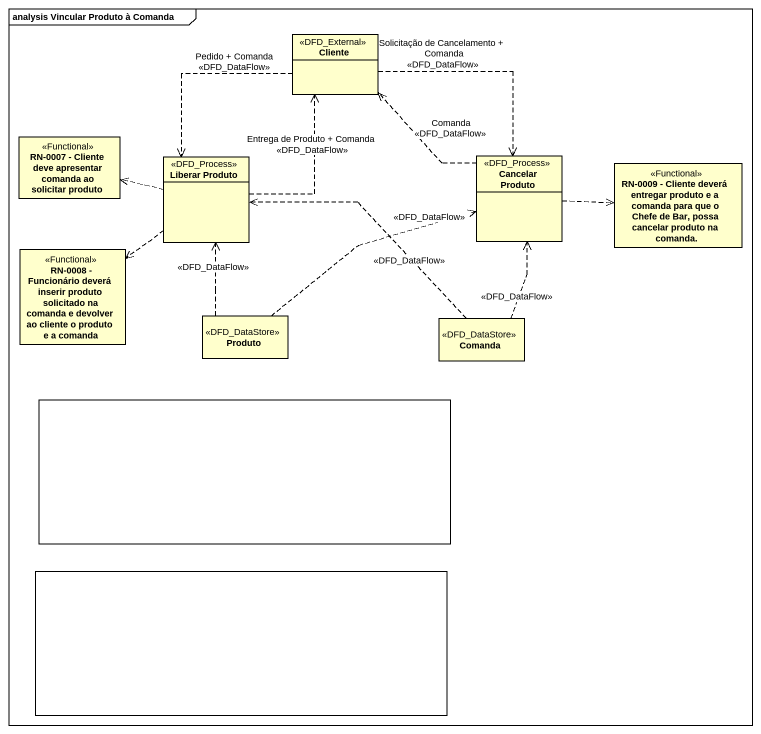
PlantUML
@startuml
mainframe analysis Vincular Produto à Comanda
allowmixing
hide circle
hide empty members
class Cliente <<DFD_External>>
class "RN-0007 - Cliente deve apresentar comanda ao solicitar produto" as RN_0007_Cliente_deve <<Functional>>
class "Liberar Produto" as Liberar_Produto <<DFD_Process>>
class "Cancelar Produto" as Cancelar_Produto <<DFD_Process>>
class "RN-0009 - Cliente deverá entregar produto e a comanda para que o Chefe de Bar, possa cancelar produto na comanda." as RN_0009_Cliente_deverá <<Functional>>
class "RN-0008 - Funcionário deverá inserir produto solicitado na comanda e devolver ao cliente o produto e a comanda" as RN_0008_Funcionário_deverá <<Functional>>
class Produto <<DFD_DataStore>>
class Comanda <<DFD_DataStore>>
rectangle " " as rectangle1
rectangle " " as rectangle2
Cliente ..> Liberar_Produto : Pedido + Comanda\n<<DFD_DataFlow>>
Cliente ..> Cancelar_Produto : Solicitação de Cancelamento + Comanda\n<<DFD_DataFlow>>
Liberar_Produto .up.> Cliente : Entrega de Produto + Comanda\n<<DFD_DataFlow>>
Liberar_Produto .left.> RN_0007_Cliente_deve
Liberar_Produto ..> RN_0008_Funcionário_deverá
Cancelar_Produto .up.> Cliente : Comanda\n<<DFD_DataFlow>>
Cancelar_Produto .right.> RN_0009_Cliente_deverá
Produto .up.> Liberar_Produto : <<DFD_DataFlow>>
Produto .right.> Cancelar_Produto : <<DFD_DataFlow>>
Comanda .left.> Liberar_Produto : <<DFD_DataFlow>>
Comanda .up.> Cancelar_Produto : <<DFD_DataFlow>>
@enduml
